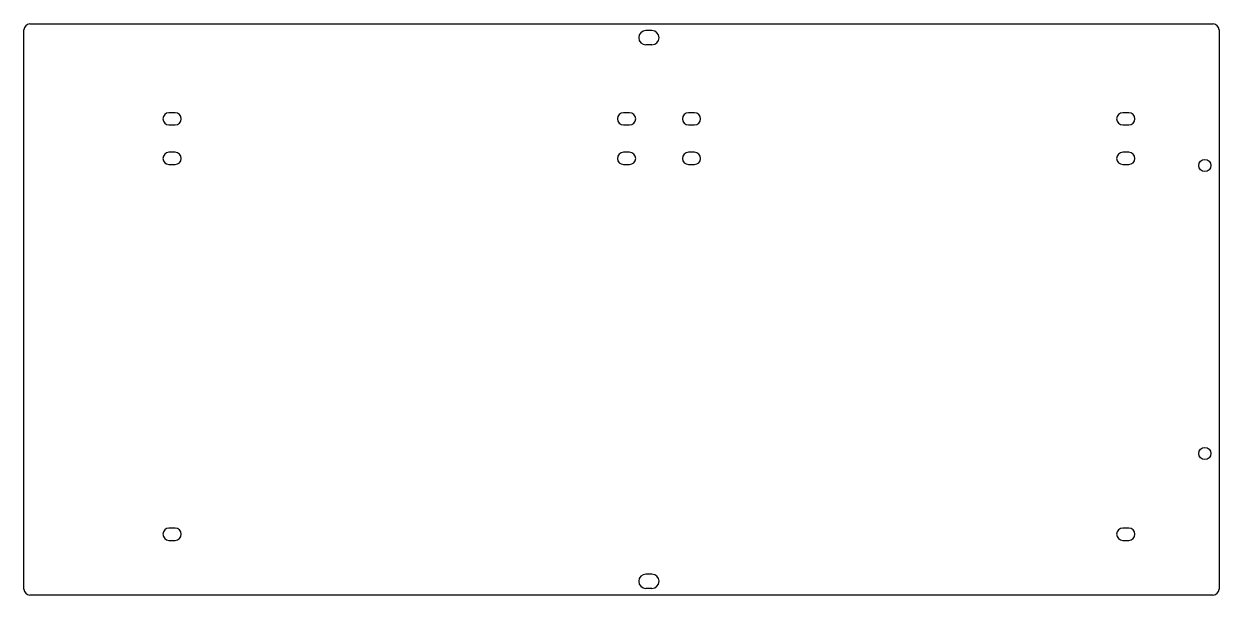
# Model space of a CAD drawing. Header units: millimetres. Extents: x 0 to 589, y 0 to 282.
import ezdxf

# ---------------------------------------------------------------- set-up
doc = ezdxf.new("R2010")
doc.units = ezdxf.units.MM

msp = doc.modelspace()

# ---------------------------------------------------------------- linework, layer by layer
at = {"color": 7, "linetype": 'Continuous', "lineweight": 25}
for p, q in [((0, 3), (0, 278.6)), ((3, 281.6), (586, 281.6)), ((309.5, 278.3), (306.5, 278.3)), ((589, 278.6), (589, 3)), ((309.5, 271.3), (306.5, 271.3)), ((74.5, 237.8), (71.5, 237.8)), ((298.5, 237.8), (295.5, 237.8)), ((330.5, 237.8), (327.5, 237.8)), ((544.5, 237.8), (541.5, 237.8)), ((71.5, 231.8), (74.5, 231.8)), ((295.5, 231.8), (298.5, 231.8)), ((327.5, 231.8), (330.5, 231.8)), ((541.5, 231.8), (544.5, 231.8)), ((74.5, 218.3), (71.5, 218.3)), ((298.5, 218.3), (295.5, 218.3)), ((330.5, 218.3), (327.5, 218.3)), ((544.5, 218.3), (541.5, 218.3)), ((71.5, 212.3), (74.5, 212.3)), ((295.5, 212.3), (298.5, 212.3)), ((327.5, 212.3), (330.5, 212.3)), ((541.5, 212.3), (544.5, 212.3)), ((74.5, 33), (71.5, 33)), ((544.5, 33), (541.5, 33)), ((71.5, 27), (74.5, 27)), ((541.5, 27), (544.5, 27)), ((309.5, 10.3), (306.5, 10.3)), ((586, 0), (3, 0)), ((309.5, 3.3), (306.5, 3.3))]:
    msp.add_line(p, q, dxfattribs=at)
for centre in [(582, 211.8), (582, 69.8)]:
    msp.add_circle(centre, 3, dxfattribs=at)
for centre, radius, start, end in [((3, 278.6), 3, 90, 180), ((306.5, 274.8), 3.5, 90, 270), ((309.5, 274.8), 3.5, 270, 90), ((586, 278.6), 3, 0, 90), ((71.5, 234.8), 3, 90, 270), ((74.5, 234.8), 3, 270, 90), ((295.5, 234.8), 3, 90, 270), ((298.5, 234.8), 3, 270, 90), ((327.5, 234.8), 3, 90, 270), ((330.5, 234.8), 3, 270, 90), ((541.5, 234.8), 3, 90, 270), ((544.5, 234.8), 3, 270, 90), ((71.5, 215.3), 3, 90, 270), ((74.5, 215.3), 3, 270, 90), ((295.5, 215.3), 3, 90, 270), ((298.5, 215.3), 3, 270, 90), ((327.5, 215.3), 3, 90, 270), ((330.5, 215.3), 3, 270, 90), ((541.5, 215.3), 3, 90, 270), ((544.5, 215.3), 3, 270, 90), ((71.5, 30), 3, 90, 270), ((74.5, 30), 3, 270, 90), ((541.5, 30), 3, 90, 270), ((544.5, 30), 3, 270, 90), ((306.5, 6.8), 3.5, 90, 270), ((309.5, 6.8), 3.5, 270, 90), ((3, 3), 3, 180, 270), ((586, 3), 3, 270, 0)]:
    msp.add_arc(centre, radius, start, end, dxfattribs=at)

doc.saveas('drawing.dxf')
